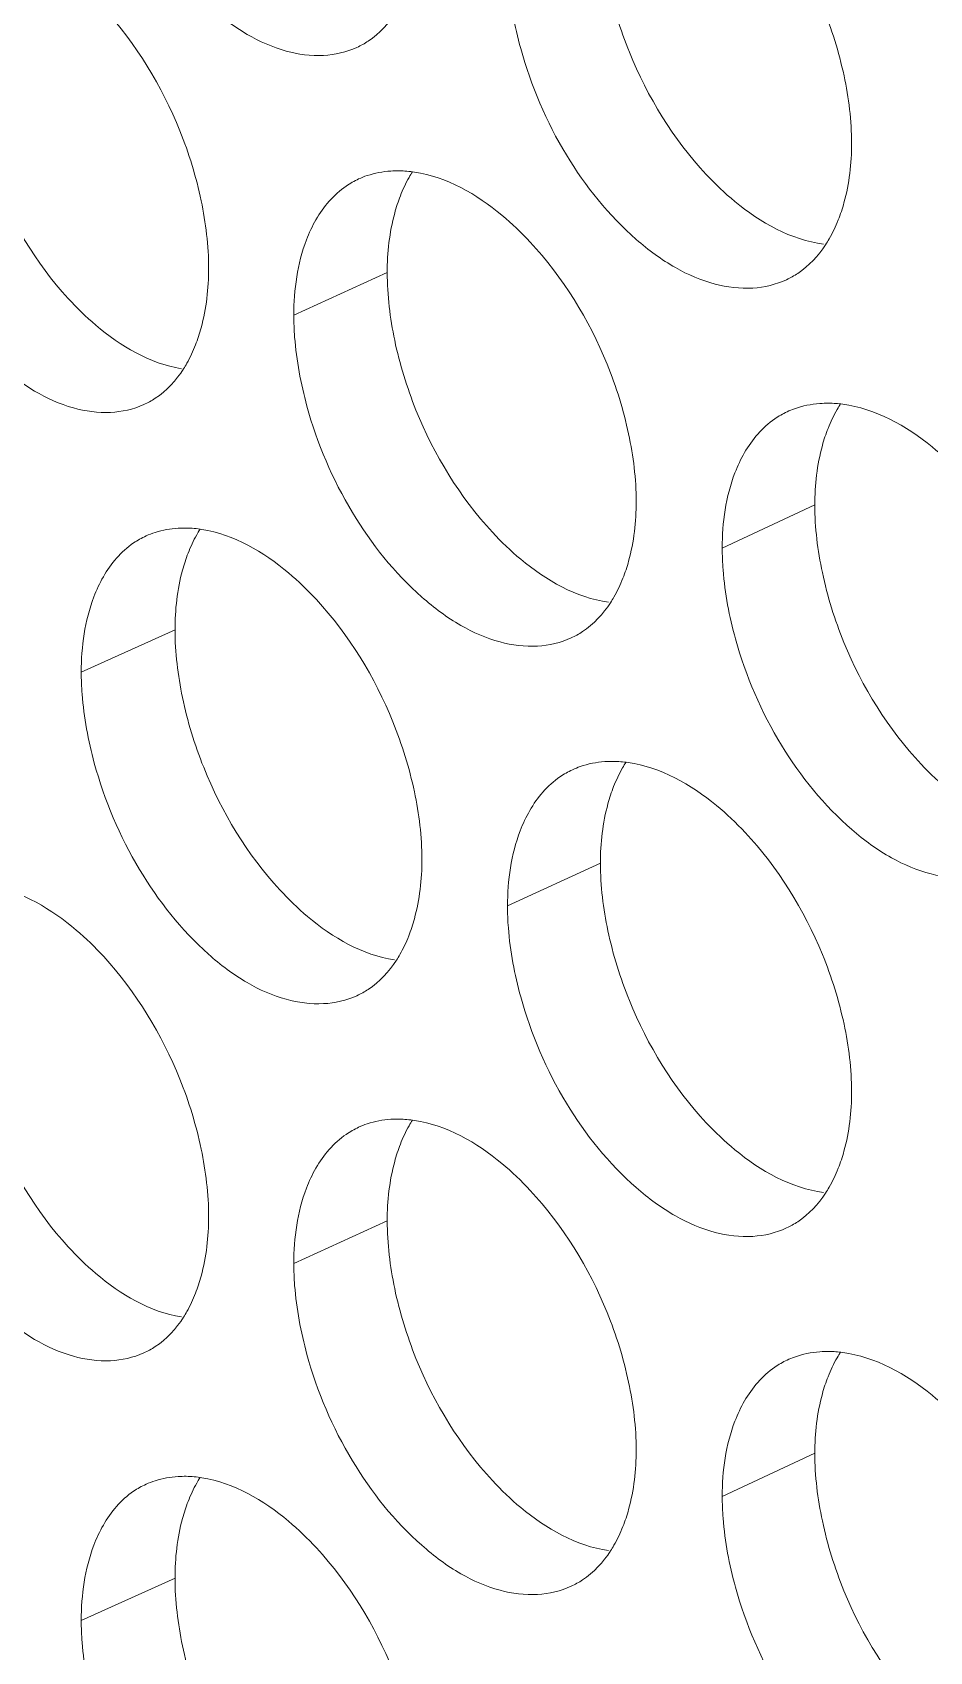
# Model space of a CAD drawing. Header units: millimetres. Extents: x 1177 to 4147, y 93 to 2194.
# Drawn here: x 2562.51 to 2569.97, y 863.01 to 876.46 of the extents above; entities that cross this region are included whole.
import ezdxf

# ---------------------------------------------------------------- set-up
doc = ezdxf.new("R2010")
doc.units = ezdxf.units.MM
doc.header["$LTSCALE"] = 0.1
doc.layers.get('0').update_dxf_attribs({"lineweight": 13})
doc.layers.add('标注', color=251, linetype='Continuous', lineweight=9)

# ---------------------------------------------------------------- blocks, each defined once
blk = doc.blocks.new('02')
at = {"layer": '标注'}
for p, q in [((4434.072, 840.505), (4432.963, 840)), ((4439.148, 837.748), (4438.049, 837.237)), ((4431.553, 836.268), (4430.44, 835.765)), ((4431.553, 836.268), (4430.44, 835.765)), ((4436.603, 833.499), (4435.5, 832.991)), ((4436.603, 833.499), (4435.5, 832.991)), ((4434.072, 829.255), (4432.963, 828.75)), ((4439.148, 826.498), (4438.049, 825.987)), ((4431.553, 825.018), (4430.44, 824.515))]:
    blk.add_line(p, q, dxfattribs=at)
for centre, radius, start, end in [((4434.159, 840.683), 1.026, 108.4653, 114.5554), ((4439.261, 837.909), 1.043, 109.8653, 114.9718), ((4439.298, 837.563), 1.393, 82.5184, 89.3404), ((4431.628, 836.454), 1.017, 107.7472, 114.3481), ((4431.628, 836.454), 1.017, 107.7472, 114.3481), ((4436.739, 833.323), 1.384, 82.0095, 89.1943), ((4436.739, 833.323), 1.384, 82.0095, 89.1943), ((4436.704, 833.668), 1.034, 109.1713, 114.7632), ((4436.704, 833.668), 1.034, 109.1713, 114.7632), ((4434.159, 829.433), 1.026, 108.4653, 114.5554), ((4439.261, 826.659), 1.043, 109.8653, 114.9718), ((4439.298, 826.313), 1.393, 82.5184, 89.3404), ((4431.628, 825.204), 1.017, 107.7472, 114.3481)]:
    blk.add_arc(centre, radius, start, end, dxfattribs=at)
for points, knots in [([(4430.595, 845.936), (4430.715, 845.495), (4431.066, 844.666), (4431.746, 843.806), (4432.379, 843.325), (4432.847, 843.117), (4433.303, 843.056), (4433.588, 843.12), (4433.712, 843.177)], [0, 0, 0, 0, 0.298318, 0.580156, 0.704454, 0.814053, 0.910977, 1, 1, 1, 1]), ([(4439.585, 842.038), (4439.585, 842.307), (4439.515, 842.866), (4439.177, 843.945), (4438.711, 844.698), (4438.32, 845.114)], [0, 0, 0, 0, 0.238287, 0.494002, 1, 1, 1, 1]), ([(4436.603, 844.749), (4436.603, 844.479), (4436.673, 843.921), (4437.007, 842.841), (4437.47, 842.087), (4437.86, 841.67)], [0, 0, 0, 0, 0.238501, 0.494363, 1, 1, 1, 1]), ([(4435.5, 844.241), (4435.5, 844.154), (4435.515, 843.79), (4435.583, 843.429), (4435.657, 843.162)], [0, 0, 0, 0, 0.238286, 1, 1, 1, 1]), ([(4431.952, 840.555), (4431.952, 840.824), (4431.883, 841.383), (4431.551, 842.464), (4431.092, 843.22), (4430.706, 843.64)], [0, 0, 0, 0, 0.238495, 0.494451, 1, 1, 1, 1]), ([(4433.712, 843.177), (4433.759, 843.198), (4433.945, 843.301), (4434.095, 843.463), (4434.182, 843.598)], [0, 0, 0, 0, 0.242239, 1, 1, 1, 1]), ([(4429.047, 843.286), (4429.047, 843.017), (4429.116, 842.458), (4429.444, 841.377), (4429.9, 840.619), (4430.284, 840.199)], [0, 0, 0, 0, 0.238709, 0.494811, 1, 1, 1, 1]), ([(4435.657, 843.162), (4435.778, 842.72), (4436.135, 841.891), (4436.823, 841.033), (4437.464, 840.557), (4437.939, 840.352), (4438.399, 840.295), (4438.688, 840.363), (4438.813, 840.421)], [0, 0, 0, 0, 0.297384, 0.578764, 0.7031, 0.812961, 0.910366, 1, 1, 1, 1]), ([(4439.427, 841.129), (4439.453, 841.196), (4439.55, 841.489), (4439.585, 841.801), (4439.585, 842.038)], [0, 0, 0, 0, 0.231878, 1, 1, 1, 1]), ([(4428.084, 841.706), (4428.203, 841.266), (4428.552, 840.437), (4429.226, 839.576), (4429.855, 839.094), (4430.321, 838.884), (4430.774, 838.82), (4431.058, 838.883), (4431.182, 838.939)], [0, 0, 0, 0, 0.298788, 0.580857, 0.705138, 0.814605, 0.911286, 1, 1, 1, 1]), ([(4433.733, 841.616), (4433.681, 841.592), (4433.475, 841.476), (4433.315, 841.287), (4433.226, 841.132)], [0, 0, 0, 0, 0.240785, 1, 1, 1, 1]), ([(4434.215, 841.712), (4434.182, 841.713), (4434.053, 841.71), (4433.925, 841.686), (4433.835, 841.656)], [0, 0, 0, 0, 0.257054, 1, 1, 1, 1]), ([(4434.372, 841.7), (4434.358, 841.679), (4434.303, 841.587), (4434.257, 841.49), (4434.228, 841.414)], [0, 0, 0, 0, 0.242189, 1, 1, 1, 1]), ([(4435.769, 840.867), (4435.664, 840.979), (4435.277, 841.352), (4434.778, 841.641), (4434.396, 841.697)], [0, 0, 0, 0, 0.284973, 1, 1, 1, 1]), ([(4437.86, 841.67), (4437.966, 841.556), (4438.358, 841.181), (4438.866, 840.893), (4439.253, 840.842)], [0, 0, 0, 0, 0.285047, 1, 1, 1, 1]), ([(4434.228, 841.414), (4434.202, 841.348), (4434.106, 841.054), (4434.072, 840.742), (4434.072, 840.505)], [0, 0, 0, 0, 0.231495, 1, 1, 1, 1]), ([(4433.226, 841.132), (4433.182, 841.056), (4433.018, 840.7), (4432.963, 840.302), (4432.963, 840)], [0, 0, 0, 0, 0.225686, 1, 1, 1, 1]), ([(4439.277, 840.836), (4439.291, 840.859), (4439.349, 840.952), (4439.396, 841.052), (4439.427, 841.129)], [0, 0, 0, 0, 0.242268, 1, 1, 1, 1]), ([(4437.028, 837.788), (4437.028, 838.057), (4436.958, 838.616), (4436.622, 839.696), (4436.159, 840.449), (4435.769, 840.867)], [0, 0, 0, 0, 0.238356, 0.494151, 1, 1, 1, 1]), ([(4438.813, 840.421), (4438.859, 840.443), (4439.042, 840.545), (4439.19, 840.704), (4439.277, 840.836)], [0, 0, 0, 0, 0.242755, 1, 1, 1, 1]), ([(4431.796, 839.647), (4431.822, 839.714), (4431.918, 840.007), (4431.952, 840.318), (4431.952, 840.555)], [0, 0, 0, 0, 0.231431, 1, 1, 1, 1]), ([(4434.072, 840.505), (4434.072, 840.236), (4434.141, 839.677), (4434.473, 838.597), (4434.934, 837.842), (4435.322, 837.424)], [0, 0, 0, 0, 0.23857, 0.494512, 1, 1, 1, 1]), ([(4430.284, 840.199), (4430.387, 840.087), (4430.765, 839.716), (4431.254, 839.425), (4431.631, 839.365)], [0, 0, 0, 0, 0.285206, 1, 1, 1, 1]), ([(4432.963, 840), (4432.963, 839.913), (4432.978, 839.549), (4433.046, 839.188), (4433.119, 838.921)], [0, 0, 0, 0, 0.238256, 1, 1, 1, 1]), ([(4431.654, 839.364), (4431.667, 839.385), (4431.722, 839.476), (4431.767, 839.573), (4431.796, 839.647)], [0, 0, 0, 0, 0.242178, 1, 1, 1, 1]), ([(4431.182, 838.939), (4431.229, 838.96), (4431.417, 839.063), (4431.567, 839.227), (4431.654, 839.364)], [0, 0, 0, 0, 0.241969, 1, 1, 1, 1]), ([(4433.119, 838.921), (4433.24, 838.48), (4433.594, 837.65), (4434.278, 836.791), (4434.915, 836.313), (4435.386, 836.107), (4435.845, 836.047), (4436.132, 836.114), (4436.256, 836.171)], [0, 0, 0, 0, 0.29785, 0.579458, 0.703775, 0.813505, 0.91067, 1, 1, 1, 1]), ([(4439.314, 838.956), (4439.278, 838.956), (4439.14, 838.952), (4439.003, 838.924), (4438.906, 838.889)], [0, 0, 0, 0, 0.257304, 1, 1, 1, 1]), ([(4439.455, 838.95), (4439.441, 838.928), (4439.383, 838.834), (4439.336, 838.735), (4439.306, 838.657)], [0, 0, 0, 0, 0.242253, 1, 1, 1, 1]), ([(4440.884, 838.118), (4440.776, 838.231), (4440.38, 838.606), (4439.868, 838.893), (4439.479, 838.944)], [0, 0, 0, 0, 0.284863, 1, 1, 1, 1]), ([(4438.82, 838.854), (4438.769, 838.83), (4438.563, 838.713), (4438.404, 838.524), (4438.314, 838.37)], [0, 0, 0, 0, 0.241203, 1, 1, 1, 1]), ([(4439.306, 838.657), (4439.279, 838.591), (4439.183, 838.297), (4439.148, 837.985), (4439.148, 837.748)], [0, 0, 0, 0, 0.231792, 1, 1, 1, 1]), ([(4438.314, 838.37), (4438.27, 838.293), (4438.104, 837.938), (4438.049, 837.539), (4438.049, 837.237)], [0, 0, 0, 0, 0.22617, 1, 1, 1, 1]), ([(4436.87, 836.879), (4436.897, 836.946), (4436.993, 837.239), (4437.028, 837.551), (4437.028, 837.788)], [0, 0, 0, 0, 0.231729, 1, 1, 1, 1]), ([(4439.148, 837.748), (4439.148, 837.479), (4439.218, 836.92), (4439.554, 835.84), (4440.02, 835.088), (4440.411, 834.672)], [0, 0, 0, 0, 0.238432, 0.494215, 1, 1, 1, 1]), ([(4431.209, 837.381), (4431.157, 837.357), (4430.95, 837.242), (4430.791, 837.052), (4430.702, 836.897)], [0, 0, 0, 0, 0.240568, 1, 1, 1, 1]), ([(4431.209, 837.381), (4431.157, 837.357), (4430.95, 837.242), (4430.791, 837.052), (4430.702, 836.897)], [0, 0, 0, 0, 0.240568, 1, 1, 1, 1]), ([(4431.685, 837.475), (4431.653, 837.475), (4431.53, 837.473), (4431.406, 837.451), (4431.318, 837.423)], [0, 0, 0, 0, 0.25692, 1, 1, 1, 1]), ([(4431.685, 837.475), (4431.653, 837.475), (4431.53, 837.473), (4431.406, 837.451), (4431.318, 837.423)], [0, 0, 0, 0, 0.25692, 1, 1, 1, 1]), ([(4431.85, 837.46), (4431.836, 837.438), (4431.782, 837.347), (4431.737, 837.251), (4431.708, 837.176)], [0, 0, 0, 0, 0.242162, 1, 1, 1, 1]), ([(4431.85, 837.46), (4431.836, 837.438), (4431.782, 837.347), (4431.737, 837.251), (4431.708, 837.176)], [0, 0, 0, 0, 0.242162, 1, 1, 1, 1]), ([(4433.231, 836.625), (4433.127, 836.737), (4432.745, 837.109), (4432.252, 837.398), (4431.873, 837.458)], [0, 0, 0, 0, 0.28502, 1, 1, 1, 1]), ([(4433.231, 836.625), (4433.127, 836.737), (4432.745, 837.109), (4432.252, 837.398), (4431.873, 837.458)], [0, 0, 0, 0, 0.28502, 1, 1, 1, 1]), ([(4435.322, 837.424), (4435.427, 837.311), (4435.814, 836.937), (4436.316, 836.648), (4436.699, 836.594)], [0, 0, 0, 0, 0.285106, 1, 1, 1, 1]), ([(4431.708, 837.176), (4431.682, 837.11), (4431.587, 836.816), (4431.553, 836.505), (4431.553, 836.268)], [0, 0, 0, 0, 0.231346, 1, 1, 1, 1]), ([(4431.708, 837.176), (4431.682, 837.11), (4431.587, 836.816), (4431.553, 836.505), (4431.553, 836.268)], [0, 0, 0, 0, 0.231346, 1, 1, 1, 1]), ([(4438.049, 837.237), (4438.049, 837.151), (4438.064, 836.787), (4438.133, 836.426), (4438.207, 836.159)], [0, 0, 0, 0, 0.238316, 1, 1, 1, 1]), ([(4430.702, 836.897), (4430.658, 836.821), (4430.494, 836.465), (4430.44, 836.067), (4430.44, 835.765)], [0, 0, 0, 0, 0.225445, 1, 1, 1, 1]), ([(4430.702, 836.897), (4430.658, 836.821), (4430.494, 836.465), (4430.44, 836.067), (4430.44, 835.765)], [0, 0, 0, 0, 0.225445, 1, 1, 1, 1]), ([(4436.723, 836.589), (4436.737, 836.611), (4436.794, 836.704), (4436.84, 836.803), (4436.87, 836.879)], [0, 0, 0, 0, 0.242235, 1, 1, 1, 1]), ([(4434.484, 833.544), (4434.484, 833.813), (4434.414, 834.371), (4434.08, 835.452), (4433.619, 836.207), (4433.231, 836.625)], [0, 0, 0, 0, 0.238425, 0.494301, 1, 1, 1, 1]), ([(4434.484, 833.544), (4434.484, 833.813), (4434.414, 834.371), (4434.08, 835.452), (4433.619, 836.207), (4433.231, 836.625)], [0, 0, 0, 0, 0.238425, 0.494301, 1, 1, 1, 1]), ([(4436.256, 836.171), (4436.303, 836.192), (4436.487, 836.295), (4436.636, 836.456), (4436.723, 836.589)], [0, 0, 0, 0, 0.242501, 1, 1, 1, 1]), ([(4431.553, 836.268), (4431.553, 835.999), (4431.622, 835.44), (4431.952, 834.359), (4432.41, 833.602), (4432.797, 833.183)], [0, 0, 0, 0, 0.238639, 0.494661, 1, 1, 1, 1]), ([(4431.553, 836.268), (4431.553, 835.999), (4431.622, 835.44), (4431.952, 834.359), (4432.41, 833.602), (4432.797, 833.183)], [0, 0, 0, 0, 0.238639, 0.494661, 1, 1, 1, 1]), ([(4438.207, 836.159), (4438.329, 835.717), (4438.688, 834.887), (4439.382, 834.03), (4440.027, 833.556), (4440.504, 833.354), (4440.967, 833.299), (4441.257, 833.368), (4441.383, 833.427)], [0, 0, 0, 0, 0.29692, 0.578074, 0.702428, 0.812421, 0.910064, 1, 1, 1, 1]), ([(4430.44, 835.765), (4430.44, 835.678), (4430.455, 835.314), (4430.522, 834.953), (4430.595, 834.686)], [0, 0, 0, 0, 0.238227, 1, 1, 1, 1]), ([(4430.44, 835.765), (4430.44, 835.678), (4430.455, 835.314), (4430.522, 834.953), (4430.595, 834.686)], [0, 0, 0, 0, 0.238227, 1, 1, 1, 1]), ([(4430.595, 834.686), (4430.715, 834.245), (4431.066, 833.416), (4431.746, 832.556), (4432.379, 832.075), (4432.847, 831.867), (4433.303, 831.806), (4433.588, 831.87), (4433.712, 831.927)], [0, 0, 0, 0, 0.298318, 0.580156, 0.704454, 0.814053, 0.910977, 1, 1, 1, 1]), ([(4430.595, 834.686), (4430.715, 834.245), (4431.066, 833.416), (4431.746, 832.556), (4432.379, 832.075), (4432.847, 831.867), (4433.303, 831.806), (4433.588, 831.87), (4433.712, 831.927)], [0, 0, 0, 0, 0.298318, 0.580156, 0.704454, 0.814053, 0.910977, 1, 1, 1, 1]), ([(4436.758, 834.706), (4436.724, 834.707), (4436.59, 834.703), (4436.457, 834.677), (4436.364, 834.645)], [0, 0, 0, 0, 0.257182, 1, 1, 1, 1]), ([(4436.758, 834.706), (4436.724, 834.707), (4436.59, 834.703), (4436.457, 834.677), (4436.364, 834.645)], [0, 0, 0, 0, 0.257182, 1, 1, 1, 1]), ([(4436.907, 834.697), (4436.893, 834.675), (4436.837, 834.583), (4436.79, 834.484), (4436.76, 834.408)], [0, 0, 0, 0, 0.24222, 1, 1, 1, 1]), ([(4436.907, 834.697), (4436.893, 834.675), (4436.837, 834.583), (4436.79, 834.484), (4436.76, 834.408)], [0, 0, 0, 0, 0.24222, 1, 1, 1, 1]), ([(4438.32, 833.864), (4438.214, 833.977), (4437.822, 834.351), (4437.316, 834.639), (4436.931, 834.693)], [0, 0, 0, 0, 0.284921, 1, 1, 1, 1]), ([(4438.32, 833.864), (4438.214, 833.977), (4437.822, 834.351), (4437.316, 834.639), (4436.931, 834.693)], [0, 0, 0, 0, 0.284921, 1, 1, 1, 1]), ([(4440.411, 834.672), (4440.518, 834.558), (4440.914, 834.182), (4441.429, 833.895), (4441.819, 833.847)], [0, 0, 0, 0, 0.284983, 1, 1, 1, 1]), ([(4436.27, 834.607), (4436.219, 834.583), (4436.013, 834.467), (4435.853, 834.278), (4435.764, 834.123)], [0, 0, 0, 0, 0.240997, 1, 1, 1, 1]), ([(4436.27, 834.607), (4436.219, 834.583), (4436.013, 834.467), (4435.853, 834.278), (4435.764, 834.123)], [0, 0, 0, 0, 0.240997, 1, 1, 1, 1]), ([(4436.76, 834.408), (4436.734, 834.341), (4436.638, 834.048), (4436.603, 833.736), (4436.603, 833.499)], [0, 0, 0, 0, 0.231643, 1, 1, 1, 1]), ([(4436.76, 834.408), (4436.734, 834.341), (4436.638, 834.048), (4436.603, 833.736), (4436.603, 833.499)], [0, 0, 0, 0, 0.231643, 1, 1, 1, 1]), ([(4435.764, 834.123), (4435.72, 834.046), (4435.555, 833.691), (4435.5, 833.293), (4435.5, 832.991)], [0, 0, 0, 0, 0.225927, 1, 1, 1, 1]), ([(4435.764, 834.123), (4435.72, 834.046), (4435.555, 833.691), (4435.5, 833.293), (4435.5, 832.991)], [0, 0, 0, 0, 0.225927, 1, 1, 1, 1]), ([(4439.585, 830.788), (4439.585, 831.057), (4439.515, 831.616), (4439.177, 832.695), (4438.711, 833.448), (4438.32, 833.864)], [0, 0, 0, 0, 0.238287, 0.494002, 1, 1, 1, 1]), ([(4439.585, 830.788), (4439.585, 831.057), (4439.515, 831.616), (4439.177, 832.695), (4438.711, 833.448), (4438.32, 833.864)], [0, 0, 0, 0, 0.238287, 0.494002, 1, 1, 1, 1]), ([(4434.327, 832.635), (4434.353, 832.702), (4434.449, 832.995), (4434.484, 833.307), (4434.484, 833.544)], [0, 0, 0, 0, 0.23158, 1, 1, 1, 1]), ([(4434.327, 832.635), (4434.353, 832.702), (4434.449, 832.995), (4434.484, 833.307), (4434.484, 833.544)], [0, 0, 0, 0, 0.23158, 1, 1, 1, 1]), ([(4436.603, 833.499), (4436.603, 833.229), (4436.673, 832.671), (4437.007, 831.591), (4437.47, 830.837), (4437.86, 830.42)], [0, 0, 0, 0, 0.238501, 0.494363, 1, 1, 1, 1]), ([(4436.603, 833.499), (4436.603, 833.229), (4436.673, 832.671), (4437.007, 831.591), (4437.47, 830.837), (4437.86, 830.42)], [0, 0, 0, 0, 0.238501, 0.494363, 1, 1, 1, 1]), ([(4430.706, 832.39), (4430.604, 832.502), (4430.226, 832.871), (4429.739, 833.162), (4429.364, 833.224)], [0, 0, 0, 0, 0.285061, 1, 1, 1, 1]), ([(4432.797, 833.183), (4432.9, 833.071), (4433.283, 832.698), (4433.779, 832.408), (4434.158, 832.351)], [0, 0, 0, 0, 0.285159, 1, 1, 1, 1]), ([(4432.797, 833.183), (4432.9, 833.071), (4433.283, 832.698), (4433.779, 832.408), (4434.158, 832.351)], [0, 0, 0, 0, 0.285159, 1, 1, 1, 1]), ([(4435.5, 832.991), (4435.5, 832.904), (4435.515, 832.54), (4435.583, 832.179), (4435.657, 831.912)], [0, 0, 0, 0, 0.238286, 1, 1, 1, 1]), ([(4435.5, 832.991), (4435.5, 832.904), (4435.515, 832.54), (4435.583, 832.179), (4435.657, 831.912)], [0, 0, 0, 0, 0.238286, 1, 1, 1, 1]), ([(4434.182, 832.348), (4434.196, 832.37), (4434.251, 832.462), (4434.297, 832.56), (4434.327, 832.635)], [0, 0, 0, 0, 0.242205, 1, 1, 1, 1]), ([(4434.182, 832.348), (4434.196, 832.37), (4434.251, 832.462), (4434.297, 832.56), (4434.327, 832.635)], [0, 0, 0, 0, 0.242205, 1, 1, 1, 1]), ([(4431.952, 829.305), (4431.952, 829.574), (4431.883, 830.133), (4431.551, 831.214), (4431.092, 831.97), (4430.706, 832.39)], [0, 0, 0, 0, 0.238495, 0.494451, 1, 1, 1, 1]), ([(4433.712, 831.927), (4433.759, 831.948), (4433.945, 832.051), (4434.095, 832.213), (4434.182, 832.348)], [0, 0, 0, 0, 0.242239, 1, 1, 1, 1]), ([(4433.712, 831.927), (4433.759, 831.948), (4433.945, 832.051), (4434.095, 832.213), (4434.182, 832.348)], [0, 0, 0, 0, 0.242239, 1, 1, 1, 1]), ([(4429.047, 832.036), (4429.047, 831.767), (4429.116, 831.208), (4429.444, 830.127), (4429.9, 829.369), (4430.284, 828.949)], [0, 0, 0, 0, 0.238709, 0.494811, 1, 1, 1, 1]), ([(4435.657, 831.912), (4435.778, 831.47), (4436.135, 830.641), (4436.823, 829.783), (4437.464, 829.307), (4437.939, 829.102), (4438.399, 829.045), (4438.688, 829.113), (4438.813, 829.171)], [0, 0, 0, 0, 0.297384, 0.578764, 0.7031, 0.812961, 0.910366, 1, 1, 1, 1]), ([(4435.657, 831.912), (4435.778, 831.47), (4436.135, 830.641), (4436.823, 829.783), (4437.464, 829.307), (4437.939, 829.102), (4438.399, 829.045), (4438.688, 829.113), (4438.813, 829.171)], [0, 0, 0, 0, 0.297384, 0.578764, 0.7031, 0.812961, 0.910366, 1, 1, 1, 1]), ([(4439.427, 829.879), (4439.453, 829.946), (4439.55, 830.239), (4439.585, 830.551), (4439.585, 830.788)], [0, 0, 0, 0, 0.231878, 1, 1, 1, 1]), ([(4439.427, 829.879), (4439.453, 829.946), (4439.55, 830.239), (4439.585, 830.551), (4439.585, 830.788)], [0, 0, 0, 0, 0.231878, 1, 1, 1, 1]), ([(4428.084, 830.456), (4428.203, 830.016), (4428.552, 829.187), (4429.226, 828.326), (4429.855, 827.844), (4430.321, 827.634), (4430.774, 827.57), (4431.058, 827.633), (4431.182, 827.689)], [0, 0, 0, 0, 0.298788, 0.580857, 0.705138, 0.814605, 0.911286, 1, 1, 1, 1]), ([(4434.215, 830.462), (4434.182, 830.463), (4434.053, 830.46), (4433.925, 830.436), (4433.835, 830.406)], [0, 0, 0, 0, 0.257054, 1, 1, 1, 1]), ([(4434.372, 830.45), (4434.358, 830.429), (4434.303, 830.337), (4434.257, 830.24), (4434.228, 830.164)], [0, 0, 0, 0, 0.242189, 1, 1, 1, 1]), ([(4435.769, 829.617), (4435.664, 829.729), (4435.277, 830.102), (4434.778, 830.391), (4434.396, 830.447)], [0, 0, 0, 0, 0.284973, 1, 1, 1, 1]), ([(4433.733, 830.366), (4433.681, 830.342), (4433.475, 830.226), (4433.315, 830.037), (4433.226, 829.882)], [0, 0, 0, 0, 0.240785, 1, 1, 1, 1]), ([(4437.86, 830.42), (4437.966, 830.306), (4438.358, 829.931), (4438.866, 829.643), (4439.253, 829.592)], [0, 0, 0, 0, 0.285047, 1, 1, 1, 1]), ([(4437.86, 830.42), (4437.966, 830.306), (4438.358, 829.931), (4438.866, 829.643), (4439.253, 829.592)], [0, 0, 0, 0, 0.285047, 1, 1, 1, 1]), ([(4434.228, 830.164), (4434.202, 830.098), (4434.106, 829.804), (4434.072, 829.492), (4434.072, 829.255)], [0, 0, 0, 0, 0.231495, 1, 1, 1, 1]), ([(4433.226, 829.882), (4433.182, 829.806), (4433.018, 829.45), (4432.963, 829.052), (4432.963, 828.75)], [0, 0, 0, 0, 0.225686, 1, 1, 1, 1]), ([(4439.277, 829.586), (4439.291, 829.609), (4439.349, 829.702), (4439.396, 829.802), (4439.427, 829.879)], [0, 0, 0, 0, 0.242268, 1, 1, 1, 1]), ([(4439.277, 829.586), (4439.291, 829.609), (4439.349, 829.702), (4439.396, 829.802), (4439.427, 829.879)], [0, 0, 0, 0, 0.242268, 1, 1, 1, 1]), ([(4437.028, 826.538), (4437.028, 826.807), (4436.958, 827.366), (4436.622, 828.446), (4436.159, 829.199), (4435.769, 829.617)], [0, 0, 0, 0, 0.238356, 0.494151, 1, 1, 1, 1]), ([(4438.813, 829.171), (4438.859, 829.193), (4439.042, 829.295), (4439.19, 829.454), (4439.277, 829.586)], [0, 0, 0, 0, 0.242755, 1, 1, 1, 1]), ([(4438.813, 829.171), (4438.859, 829.193), (4439.042, 829.295), (4439.19, 829.454), (4439.277, 829.586)], [0, 0, 0, 0, 0.242755, 1, 1, 1, 1]), ([(4431.796, 828.397), (4431.822, 828.464), (4431.918, 828.757), (4431.952, 829.068), (4431.952, 829.305)], [0, 0, 0, 0, 0.231431, 1, 1, 1, 1]), ([(4434.072, 829.255), (4434.072, 828.986), (4434.141, 828.427), (4434.473, 827.347), (4434.934, 826.592), (4435.322, 826.174)], [0, 0, 0, 0, 0.23857, 0.494512, 1, 1, 1, 1]), ([(4430.284, 828.949), (4430.387, 828.837), (4430.765, 828.466), (4431.254, 828.175), (4431.631, 828.115)], [0, 0, 0, 0, 0.285206, 1, 1, 1, 1]), ([(4432.963, 828.75), (4432.963, 828.663), (4432.978, 828.299), (4433.046, 827.938), (4433.119, 827.671)], [0, 0, 0, 0, 0.238256, 1, 1, 1, 1]), ([(4431.654, 828.114), (4431.667, 828.135), (4431.722, 828.226), (4431.767, 828.323), (4431.796, 828.397)], [0, 0, 0, 0, 0.242178, 1, 1, 1, 1]), ([(4431.182, 827.689), (4431.229, 827.71), (4431.417, 827.813), (4431.567, 827.977), (4431.654, 828.114)], [0, 0, 0, 0, 0.241969, 1, 1, 1, 1]), ([(4433.119, 827.671), (4433.24, 827.23), (4433.594, 826.4), (4434.278, 825.541), (4434.915, 825.063), (4435.386, 824.857), (4435.845, 824.797), (4436.132, 824.864), (4436.256, 824.921)], [0, 0, 0, 0, 0.29785, 0.579458, 0.703775, 0.813505, 0.91067, 1, 1, 1, 1]), ([(4438.82, 827.604), (4438.769, 827.58), (4438.563, 827.463), (4438.404, 827.274), (4438.314, 827.12)], [0, 0, 0, 0, 0.241203, 1, 1, 1, 1]), ([(4439.314, 827.706), (4439.278, 827.706), (4439.14, 827.702), (4439.003, 827.674), (4438.906, 827.639)], [0, 0, 0, 0, 0.257304, 1, 1, 1, 1]), ([(4439.455, 827.7), (4439.441, 827.678), (4439.383, 827.584), (4439.336, 827.485), (4439.306, 827.407)], [0, 0, 0, 0, 0.242253, 1, 1, 1, 1]), ([(4440.884, 826.868), (4440.776, 826.981), (4440.38, 827.356), (4439.868, 827.643), (4439.479, 827.694)], [0, 0, 0, 0, 0.284863, 1, 1, 1, 1]), ([(4439.306, 827.407), (4439.279, 827.341), (4439.183, 827.047), (4439.148, 826.735), (4439.148, 826.498)], [0, 0, 0, 0, 0.231792, 1, 1, 1, 1]), ([(4438.314, 827.12), (4438.27, 827.043), (4438.104, 826.688), (4438.049, 826.289), (4438.049, 825.987)], [0, 0, 0, 0, 0.22617, 1, 1, 1, 1]), ([(4436.87, 825.629), (4436.897, 825.696), (4436.993, 825.989), (4437.028, 826.301), (4437.028, 826.538)], [0, 0, 0, 0, 0.231729, 1, 1, 1, 1]), ([(4439.148, 826.498), (4439.148, 826.229), (4439.218, 825.67), (4439.554, 824.59), (4440.02, 823.838), (4440.411, 823.422)], [0, 0, 0, 0, 0.238432, 0.494215, 1, 1, 1, 1]), ([(4431.685, 826.225), (4431.653, 826.225), (4431.53, 826.223), (4431.406, 826.201), (4431.318, 826.173)], [0, 0, 0, 0, 0.25692, 1, 1, 1, 1]), ([(4431.85, 826.21), (4431.836, 826.188), (4431.782, 826.097), (4431.737, 826.001), (4431.708, 825.926)], [0, 0, 0, 0, 0.242162, 1, 1, 1, 1]), ([(4433.231, 825.375), (4433.127, 825.487), (4432.745, 825.859), (4432.252, 826.148), (4431.873, 826.208)], [0, 0, 0, 0, 0.28502, 1, 1, 1, 1]), ([(4431.209, 826.131), (4431.157, 826.107), (4430.95, 825.992), (4430.791, 825.802), (4430.702, 825.647)], [0, 0, 0, 0, 0.240568, 1, 1, 1, 1]), ([(4435.322, 826.174), (4435.427, 826.061), (4435.814, 825.687), (4436.316, 825.398), (4436.699, 825.344)], [0, 0, 0, 0, 0.285106, 1, 1, 1, 1]), ([(4431.708, 825.926), (4431.682, 825.86), (4431.587, 825.566), (4431.553, 825.255), (4431.553, 825.018)], [0, 0, 0, 0, 0.231346, 1, 1, 1, 1]), ([(4438.049, 825.987), (4438.049, 825.901), (4438.064, 825.537), (4438.133, 825.176), (4438.207, 824.909)], [0, 0, 0, 0, 0.238316, 1, 1, 1, 1]), ([(4430.702, 825.647), (4430.658, 825.571), (4430.494, 825.215), (4430.44, 824.817), (4430.44, 824.515)], [0, 0, 0, 0, 0.225445, 1, 1, 1, 1]), ([(4436.723, 825.339), (4436.737, 825.361), (4436.794, 825.454), (4436.84, 825.553), (4436.87, 825.629)], [0, 0, 0, 0, 0.242235, 1, 1, 1, 1]), ([(4434.484, 822.294), (4434.484, 822.563), (4434.414, 823.121), (4434.08, 824.202), (4433.619, 824.957), (4433.231, 825.375)], [0, 0, 0, 0, 0.238425, 0.494301, 1, 1, 1, 1]), ([(4436.256, 824.921), (4436.303, 824.942), (4436.487, 825.045), (4436.636, 825.206), (4436.723, 825.339)], [0, 0, 0, 0, 0.242501, 1, 1, 1, 1]), ([(4431.553, 825.018), (4431.553, 824.749), (4431.622, 824.19), (4431.952, 823.109), (4432.41, 822.352), (4432.797, 821.933)], [0, 0, 0, 0, 0.238639, 0.494661, 1, 1, 1, 1]), ([(4438.207, 824.909), (4438.329, 824.467), (4438.688, 823.637), (4439.382, 822.78), (4440.027, 822.306), (4440.504, 822.104), (4440.967, 822.049), (4441.257, 822.118), (4441.383, 822.177)], [0, 0, 0, 0, 0.29692, 0.578074, 0.702428, 0.812421, 0.910064, 1, 1, 1, 1]), ([(4430.44, 824.515), (4430.44, 824.428), (4430.455, 824.064), (4430.522, 823.703), (4430.595, 823.436)], [0, 0, 0, 0, 0.238227, 1, 1, 1, 1])]:
    blk.add_open_spline(points, degree=3, knots=knots, dxfattribs=at)
for points in [[(4434.396, 841.697), (4434.336, 841.706), (4434.275, 841.712), (4434.215, 841.712)], [(4431.873, 837.458), (4431.811, 837.468), (4431.748, 837.474), (4431.685, 837.475)], [(4431.873, 837.458), (4431.811, 837.468), (4431.748, 837.474), (4431.685, 837.475)], [(4434.396, 830.447), (4434.336, 830.456), (4434.275, 830.462), (4434.215, 830.462)], [(4431.873, 826.208), (4431.811, 826.218), (4431.748, 826.224), (4431.685, 826.225)]]:
    blk.add_open_spline(points, degree=3, dxfattribs=at)

msp = doc.modelspace()

# ---------------------------------------------------------------- block references
at = {"xscale": 0.7, "yscale": 0.7, "zscale": 0.7}
msp.add_blockref('02', (-538.391, 286.112), dxfattribs=at)

doc.saveas('drawing.dxf')
